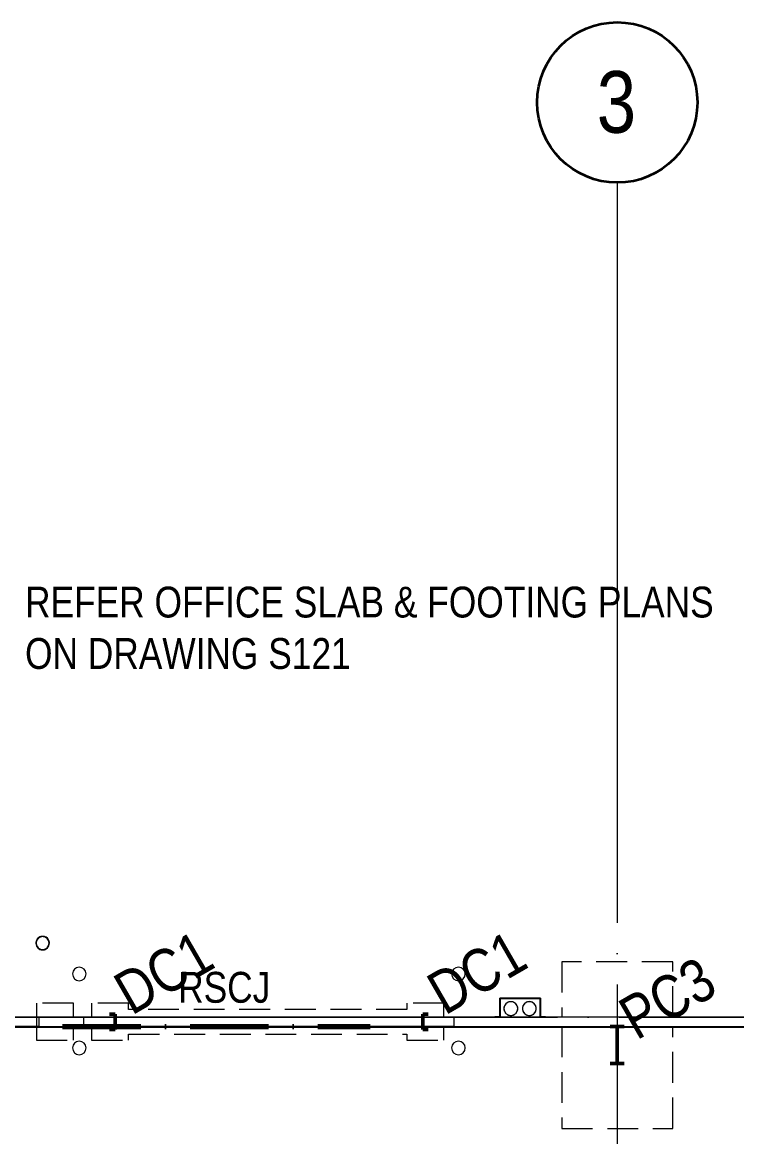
# Model space of a CAD drawing. Header units: millimetres. Extents: x 1606 to 178479, y -4237 to 231581.
# Drawn here: x 50696 to 62285, y 213511 to 231581 of the extents above; entities that cross this region are included whole.
import ezdxf

# ---------------------------------------------------------------- set-up
doc = ezdxf.new("R2010")
doc.units = ezdxf.units.MM
for name, pattern in [('_SGE_Grid Line', [13000, 12000, -500, 0, -500]), ('_SGE_Hidden', [740, 500, -240]), ('Dash Dot', [2070, 1270, -400, 0, -400])]:
    doc.linetypes.add(name, pattern=pattern)
for name, color, linetype, lineweight in [('0-1', 7, 'Continuous', 5), ('A-COLS', 52, 'Continuous', 18), ('A-COLS-1', 9, 'Continuous', 9), ('A-COLS-2', 52, 'Continuous', 9), ('A-DETL-2', 90, 'Dash Dot', 70), ('A-GENM-1', 9, 'Continuous', 9), ('A-WALL-1', 253, 'Continuous', 18), ('A-WALL-2', 9, 'Continuous', 9), ('A-WALL-3', 113, 'Continuous', 20), ('G-ANNO-TEXT-1', 7, 'Continuous', 25), ('P-SANR-FIXT-1', 9, 'Continuous', 9), ('S-BEAM-1', 7, '_SGE_Hidden', 18), ('S-COLS', 52, 'Continuous', 18), ('S-COLS-IDEN-1', 171, 'Continuous', 35), ('S-COLS-SYMB', 171, 'Continuous', 50), ('S-FNDN-1', 32, '_SGE_Hidden', 18), ('S-GRID-1', 1, '_SGE_Grid Line', 13), ('S-GRID-IDEN', 1, 'Continuous', 35), ('S-GRID-IDEN-1', 1, 'Continuous', 50)]:
    doc.layers.add(name, color=color, linetype=linetype, lineweight=lineweight)
doc.styles.add('Arial Narrow_2', font='ARIALN.TTF', dxfattribs={"height": 1000})
doc.styles.add('Arial Narrow_3', font='ARIALN.TTF', dxfattribs={"height": 500})
doc.styles.add('Arial Narrow_4', font='ARIALN.TTF', dxfattribs={"height": 700})

# ---------------------------------------------------------------- blocks, each defined once
blk = doc.blocks.new('WYA_CO_BOLLARD - 220ø x 1200h _ Concrete Filled-V6-WAREHOUSE SLAB PLAN')
at = {"layer": 'A-COLS'}
for start, end in [(90, 270), (270, 90)]:
    blk.add_arc((0, 0), 105, start, end, dxfattribs=at)
at = {"layer": 'A-COLS-2'}
for radius, start, end in [(110, 360, 180), (110, 165, 180), (110, 180, 360), (110, 180, 285), (110, 150, 165), (105, 144.6635, 178.2374), (105, 180, 210.4192), (110, 135, 150), (105, 126.6759, 144), (110, 120, 135), (105, 108, 126), (110, 105, 120), (105, 90, 108), (110, 75, 105), (105, 72, 90), (110, 15, 75), (105, 54, 72), (105, 36, 54), (105, 15.3817, 36), (105, 360, 14.5516), (110, 0, 15), (105, 210.8697, 242.0311), (105, 244.7422, 270), (105, 270, 288), (110, 285, 315), (105, 288, 306), (105, 306, 324), (110, 315, 360), (105, 324, 342), (105, 342.7893, 358.2374)]:
    blk.add_arc((0, 0), radius, start, end, dxfattribs=at)
blk = doc.blocks.new('WYA_CO_BOLLARD1 - 220ø x 1200h 2-7811160-WAREHOUSE SLAB PLAN')
at = {"layer": 'A-COLS-2'}
for start, end in [(360, 180), (0, 180), (180, 360), (180, 360)]:
    blk.add_arc((0, 0), 110, start, end, dxfattribs=at)
blk = doc.blocks.new('WYA_RO_Double Downpipe Guard_Square _ Circular_Adj Depth - 225 SQ-9159859-WAREHOUSE SLAB PLAN')
at = {"layer": 'P-SANR-FIXT-1'}
for p, q in [((331, 306), (-331, 306)), ((-331, 306), (-331, 6)), ((-331, 6), (-331, 306)), ((-331, 306), (331, 306)), ((-325, 0), (-325, 300)), ((-325, 300), (325, 300)), ((325, 300), (-325, 300)), ((-325, 300), (-325, 0)), ((325, 300), (325, 0)), ((325, 0), (325, 300)), ((331, 6), (331, 306)), ((331, 306), (331, 6)), ((-331, 6), (-411, 6)), ((-411, 6), (-411, 0)), ((-411, 0), (-411, 6)), ((-411, 6), (-331, 6)), ((411, 6), (331, 6)), ((331, 6), (411, 6)), ((411, 0), (411, 6)), ((411, 6), (411, 0)), ((-411, 0), (-325, 0)), ((-325, 0), (-411, 0)), ((325, 0), (411, 0)), ((411, 0), (325, 0))]:
    blk.add_line(p, q, dxfattribs=at)
blk = doc.blocks.new('WAREHOUSE MASS - WAREHOUSE MASS-9325044-WAREHOUSE SLAB PLAN')
at = {"layer": 'A-GENM-1'}
for p, q in [((114498, 59033), (18810, 59033)), ((22085, 59033), (114498, 59033))]:
    blk.add_line(p, q, dxfattribs=at)
blk = doc.blocks.new('23068_Challenger Spec EF_Central_v23_rvt-1-WAREHOUSE SLAB PLAN')
at = {"layer": 'A-GENM-1'}
for centre, radius, start, end in [((48920, 215588), 112, 90, 270), ((48920, 215588), 113, 163.318, 196.682), ((48920, 215588), 112, 158.0128, 163.318), ((48920, 215588), 113, 146.5502, 158.0128), ((48920, 215588), 112, 140.4198, 145.3367), ((48920, 215588), 113, 130.5001, 140.4198), ((48920, 215588), 113, 123.4498, 129.5802), ((48920, 215588), 112, 111.9872, 123.4498), ((48920, 215588), 112, 109.3015, 111.9872), ((48920, 215588), 112, 90, 106.682), ((48920, 215588), 112, 270, 90), ((48920, 215588), 112, 73.318, 90), ((48920, 215588), 112, 68.0128, 70.6985), ((48920, 215588), 112, 56.5502, 68.0128), ((48920, 215588), 112, 50.4198, 56.5502), ((48920, 215588), 112, 39.5802, 50.4198), ((48920, 215588), 112, 34.6633, 39.5802), ((48920, 215588), 112, 21.9872, 33.4498), ((48920, 215588), 112, 16.682, 21.9872), ((48920, 215588), 112, 343.318, 16.682), ((49220, 215588), 112, 90, 270), ((49220, 215588), 113, 163.318, 196.682), ((49220, 215588), 113, 158.0128, 163.318), ((49220, 215588), 113, 146.5502, 158.0128), ((49220, 215588), 112, 140.4198, 145.3367), ((49220, 215588), 113, 129.5802, 140.4198), ((49220, 215588), 113, 123.4498, 129.5802), ((49220, 215588), 112, 111.9872, 123.4498), ((49220, 215588), 112, 109.3015, 111.9872), ((49220, 215588), 113, 90, 106.682), ((49220, 215588), 112, 270, 90), ((49220, 215588), 112, 73.318, 90), ((49220, 215588), 112, 68.0128, 70.6985), ((49220, 215588), 112, 56.5502, 68.0128), ((49220, 215588), 112, 50.4198, 56.5502), ((49220, 215588), 113, 39.5802, 50.4198), ((49220, 215588), 112, 34.6633, 39.5802), ((49220, 215588), 112, 21.9872, 33.4498), ((49220, 215588), 112, 16.682, 21.9872), ((49220, 215588), 112, 343.318, 16.682), ((48920, 215588), 113, 196.682, 201.9872), ((48920, 215588), 113, 201.9872, 213.4498), ((48920, 215588), 113, 214.6633, 219.5802), ((48920, 215588), 113, 219.5802, 229.4999), ((48920, 215588), 113, 230.4198, 236.5502), ((48920, 215588), 113, 236.5502, 248.0128), ((48920, 215588), 113, 248.0128, 250.6985), ((48920, 215588), 112, 253.318, 270), ((48920, 215588), 112, 270, 286.682), ((48920, 215588), 113, 287.2326, 291.9872), ((48920, 215588), 112, 291.9872, 303.4498), ((48920, 215588), 113, 303.4498, 305.1268), ((48920, 215588), 112, 307.5889, 309.5802), ((48920, 215588), 113, 309.5802, 320.4198), ((48920, 215588), 113, 320.4198, 326.5502), ((48920, 215588), 112, 326.5502, 338.0128), ((48920, 215588), 112, 338.0128, 343.318), ((49220, 215588), 112, 196.682, 201.9872), ((49220, 215588), 113, 201.9872, 213.4498), ((49220, 215588), 113, 214.6633, 219.5802), ((49220, 215588), 112, 219.5802, 230.4198), ((49220, 215588), 113, 230.4198, 236.5502), ((49220, 215588), 113, 236.5502, 248.0128), ((49220, 215588), 113, 248.0128, 250.6985), ((49220, 215588), 112, 253.318, 270), ((49220, 215588), 113, 270, 286.682), ((49220, 215588), 113, 287.2326, 291.9872), ((49220, 215588), 112, 291.9872, 303.4498), ((49220, 215588), 113, 303.4498, 305.1268), ((49220, 215588), 113, 307.5889, 309.5802), ((49220, 215588), 112, 309.5802, 320.4198), ((49220, 215588), 113, 320.4198, 326.5502), ((49220, 215588), 112, 326.5502, 338.0128), ((49220, 215588), 112, 338.0128, 343.318)]:
    blk.add_arc(centre, radius, start, end, dxfattribs=at)
at = {"layer": 'A-WALL-1'}
for p, q in [((41995, 215450), (41265, 215450)), ((41265, 215450), (41265, 215300)), ((41995, 215300), (41995, 215450)), ((48659, 215450), (47995, 215450)), ((47995, 215450), (47995, 215300)), ((48745, 215450), (48659, 215450)), ((49395, 215450), (48745, 215450)), ((49481, 215450), (49395, 215450)), ((53295, 215450), (49481, 215450)), ((41265, 215300), (41995, 215300)), ((47995, 215300), (53295, 215300))]:
    blk.add_line(p, q, dxfattribs=at)
at = {"layer": 'A-WALL-2'}
for p, q in [((41265, 215450), (40245, 215450)), ((40245, 215450), (41265, 215450)), ((41265, 215450), (41265, 215300)), ((41995, 215450), (41265, 215450)), ((41995, 215300), (41995, 215450)), ((47995, 215450), (41995, 215450)), ((41995, 215450), (47995, 215450)), ((47995, 215450), (47995, 215300)), ((48659, 215450), (47995, 215450)), ((48745, 215450), (48659, 215450)), ((49395, 215450), (48745, 215450)), ((49481, 215450), (49395, 215450)), ((53295, 215450), (49481, 215450)), ((41265, 215300), (40245, 215300)), ((40245, 215300), (41265, 215300)), ((41265, 215300), (41995, 215300)), ((47995, 215300), (41995, 215300)), ((41995, 215300), (47995, 215300)), ((47995, 215300), (53295, 215300))]:
    blk.add_line(p, q, dxfattribs=at)
at = {"layer": 'A-COLS-1'}
for name, p in [('WYA_CO_BOLLARD - 220ø x 1200h _ Concrete Filled-V6-WAREHOUSE SLAB PLAN', (41325, 216650)), ('WYA_CO_BOLLARD1 - 220ø x 1200h 2-7811160-WAREHOUSE SLAB PLAN', (41920, 216150)), ('WYA_CO_BOLLARD1 - 220ø x 1200h 2-7811160-WAREHOUSE SLAB PLAN', (48070, 216150)), ('WYA_CO_BOLLARD1 - 220ø x 1200h 2-7811160-WAREHOUSE SLAB PLAN', (41920, 214950)), ('WYA_CO_BOLLARD1 - 220ø x 1200h 2-7811160-WAREHOUSE SLAB PLAN', (48070, 214950))]:
    blk.add_blockref(name, p, dxfattribs=at)
at = {"layer": 'A-GENM-1'}
blk.add_blockref('WAREHOUSE MASS - WAREHOUSE MASS-9325044-WAREHOUSE SLAB PLAN', (11225, 156252), dxfattribs=at)
at = {"layer": 'P-SANR-FIXT-1'}
blk.add_blockref('WYA_RO_Double Downpipe Guard_Square _ Circular_Adj Depth - 225 SQ-9159859-WAREHOUSE SLAB PLAN', (49070, 215450), dxfattribs=at)
blk = doc.blocks.new('SGE_SCL-Column-Steel-UB - PC3 - 610UB101-2214230-WAREHOUSE SLAB PLAN')
at = {"layer": 'S-COLS-SYMB'}
for p, q in [((114, 301), (-114, 301)), ((0, -301), (0, 301)), ((-114, -301), (114, -301))]:
    blk.add_line(p, q, dxfattribs=at)
blk = doc.blocks.new('SGE Footing-Rectangular - F1-1519135-WAREHOUSE SLAB PLAN')
at = {"layer": 'S-FNDN-1'}
for p, q in [((900, 1350), (-900, 1350)), ((-900, 1350), (-900, -303.5)), ((900, -303.5), (900, 1350)), ((-900, -453.5), (-900, -1350)), ((900, -1350), (900, -453.5)), ((-900, -1350), (900, -1350))]:
    blk.add_line(p, q, dxfattribs=at)
blk = doc.blocks.new('SGE Door Column - DC1 - 250 PFC _ 50 x 5_0 EA-2238460-WAREHOUSE SLAB PLAN')
at = {"layer": 'S-COLS-SYMB'}
for p, q in [((0, 250), (90, 250)), ((0, 0), (0, 250)), ((0, 0), (90, 0))]:
    blk.add_line(p, q, dxfattribs=at)
blk = doc.blocks.new('SGE Door Column - DC1 - 250 PFC _ 50 x 5_0 EA-2238451-WAREHOUSE SLAB PLAN')
at = {"layer": 'S-COLS-SYMB'}
for p, q in [((0, 0), (90, 0)), ((0, 0), (0, -250)), ((0, -250), (90, -250))]:
    blk.add_line(p, q, dxfattribs=at)
blk = doc.blocks.new('Grid - 1_Project Grid-1992125-WAREHOUSE SLAB PLAN')
at = {"layer": 'S-GRID-IDEN'}
blk.add_circle((0, 0), 6.5, dxfattribs=at)

msp = doc.modelspace()

# ---------------------------------------------------------------- linework, layer by layer
at = {"layer": 'A-DETL-2'}
msp.add_line((51350.7, 215300.1), (56340.7, 215300.1), dxfattribs=at)
at = {"layer": 'A-WALL-3'}
for p, q in [((52201, 215450.1), (48561, 215450.1)), ((50926, 215450.1), (50926, 215300.1)), ((52201, 215300.1), (52201, 215450.1)), ((63501, 215450.1), (57191, 215450.1)), ((57191, 215450.1), (57191, 215300.1)), ((48561, 215300.1), (52201, 215300.1)), ((57191, 215300.1), (63501, 215300.1))]:
    msp.add_line(p, q, dxfattribs=at)
at = {"layer": 'S-BEAM-1'}
for p, q in [((56936.2, 215575.1), (52421, 215575.1)), ((52421, 215175.1), (56936.2, 215175.1))]:
    msp.add_line(p, q, dxfattribs=at)
at = {"layer": 'S-FNDN-1'}
for p, q in [((51526, 215675.1), (50926, 215675.1)), ((50926, 215675.1), (50926, 215450.1)), ((51526, 215450.1), (51526, 215675.1)), ((52421, 215675.1), (51821, 215675.1)), ((51821, 215675.1), (51821, 215450.1)), ((52421, 215575.1), (52421, 215675.1)), ((57536.2, 215675.1), (56936.2, 215675.1)), ((56936.2, 215675.1), (56936.2, 215575.1)), ((57536.2, 215450.1), (57536.2, 215675.1)), ((50926, 215300.1), (50926, 215075.1)), ((51526, 215075.1), (51526, 215300.1)), ((51821, 215300.1), (51821, 215075.1)), ((57536.2, 215075.1), (57536.2, 215300.1)), ((50926, 215075.1), (51526, 215075.1)), ((51821, 215075.1), (52421, 215075.1)), ((52421, 215075.1), (52421, 215175.1)), ((56936.2, 215175.1), (56936.2, 215075.1)), ((56936.2, 215075.1), (57536.2, 215075.1))]:
    msp.add_line(p, q, dxfattribs=at)
at = {"layer": 'S-GRID-1'}
for p, q in [((60346, 228981.4), (60346, 152677.4)), ((34376.1, 215450.1), (160058.5, 215450.1))]:
    msp.add_line(p, q, dxfattribs=at)

# ---------------------------------------------------------------- block references
at = {"layer": '0-1'}
msp.add_blockref('23068_Challenger Spec EF_Central_v23_rvt-1-WAREHOUSE SLAB PLAN', (9700.7, 0), dxfattribs=at)
at = {"layer": 'S-COLS', "rotation": 180}
for name, p in [('SGE Door Column - DC1 - 250 PFC _ 50 x 5_0 EA-2238460-WAREHOUSE SLAB PLAN', (52201, 215500.1)), ('SGE_SCL-Column-Steel-UB - PC3 - 610UB101-2214230-WAREHOUSE SLAB PLAN', (60346, 214996.6))]:
    msp.add_blockref(name, p, dxfattribs=at)
at = {"layer": 'S-COLS'}
msp.add_blockref('SGE Door Column - DC1 - 250 PFC _ 50 x 5_0 EA-2238451-WAREHOUSE SLAB PLAN', (57191, 215500.1), dxfattribs=at)
at = {"layer": 'S-FNDN-1', "rotation": 180}
msp.add_blockref('SGE Footing-Rectangular - F1-1519135-WAREHOUSE SLAB PLAN', (60346, 214996.6), dxfattribs=at)
at = {"layer": 'S-GRID-IDEN', "xscale": 199.9999999999999, "yscale": 199.9999999999999, "zscale": 199.9999999999999, "rotation": 180}
msp.add_blockref('Grid - 1_Project Grid-1992125-WAREHOUSE SLAB PLAN', (60346, 230281.4), dxfattribs=at)

# ---------------------------------------------------------------- texts
at = {"layer": 'G-ANNO-TEXT-1', "char_height": 500, "attachment_point": 1, "style": 'Arial Narrow_3'}
for s, insert, width in [('REFER OFFICE SLAB & FOOTING PLANS', (50740.7, 222430), 13596.62), ('ON DRAWING S121', (50740.7, 221596.5), 6397.466), ('RSCJ', (53224.4, 216183.3), 1811.814)]:
    msp.add_mtext(s, dxfattribs=dict(at, insert=insert, width=width))
at = {"layer": 'S-COLS-IDEN-1', "char_height": 700, "attachment_point": 1, "rotation": 30, "style": 'Arial Narrow_4'}
for s, insert, width in [('DC1', (52119.5, 216076), 1956.117), ('DC1', (57199.5, 216076), 1956.117), ('PC3', (60309.5, 215672.5), 1908.016)]:
    msp.add_mtext(s, dxfattribs=dict(at, insert=insert, width=width))
at = {"layer": 'S-GRID-IDEN-1', "insert": (60015.2, 230790.1), "char_height": 1000, "width": 785.654, "attachment_point": 1, "style": 'Arial Narrow_2'}
msp.add_mtext('3', dxfattribs=at)

doc.saveas('drawing.dxf')
